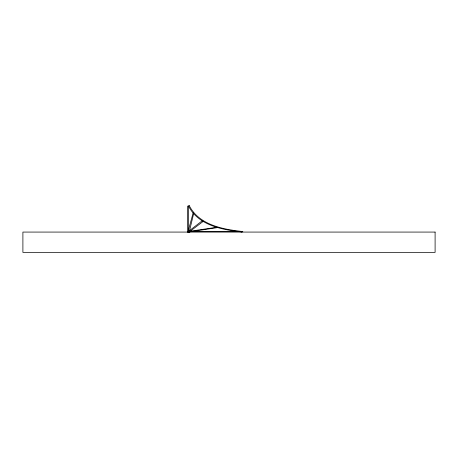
<?xml version="1.0" encoding="UTF-8"?>
<svg xmlns="http://www.w3.org/2000/svg" width="458" height="458" viewBox="0 0 458 458"><rect width="100%" height="100%" fill="white"/><g stroke="black" fill="none" stroke-linecap="round" stroke-linejoin="round"><path stroke-width="0.69" d="M241.761 232.051L241.87 231.599L188.055 231.473L187.957 232.046L193.161 212.764L193.768 213.159L189.211 232.046M202.27 220.745L188.564 231.347L189.034 232.097L203.369 221.271L202.27 220.745M189.228 205.596L188.501 206.037C198.411 225.531 222.388 229.853 242.122 231.971L242.855 231.53C223.115 229.418 199.138 225.096 189.228 205.596M218.042 227.517L188.078 232.103L188.026 231.519L217.144 227.225L218.042 227.517M188.541 206.134L187.614 206.134L187.614 232.074L188.541 232.086L188.541 206.134M435.1 232.074L22.9 232.074L22.9 252.404L435.1 252.404L435.1 232.074"/></g></svg>
